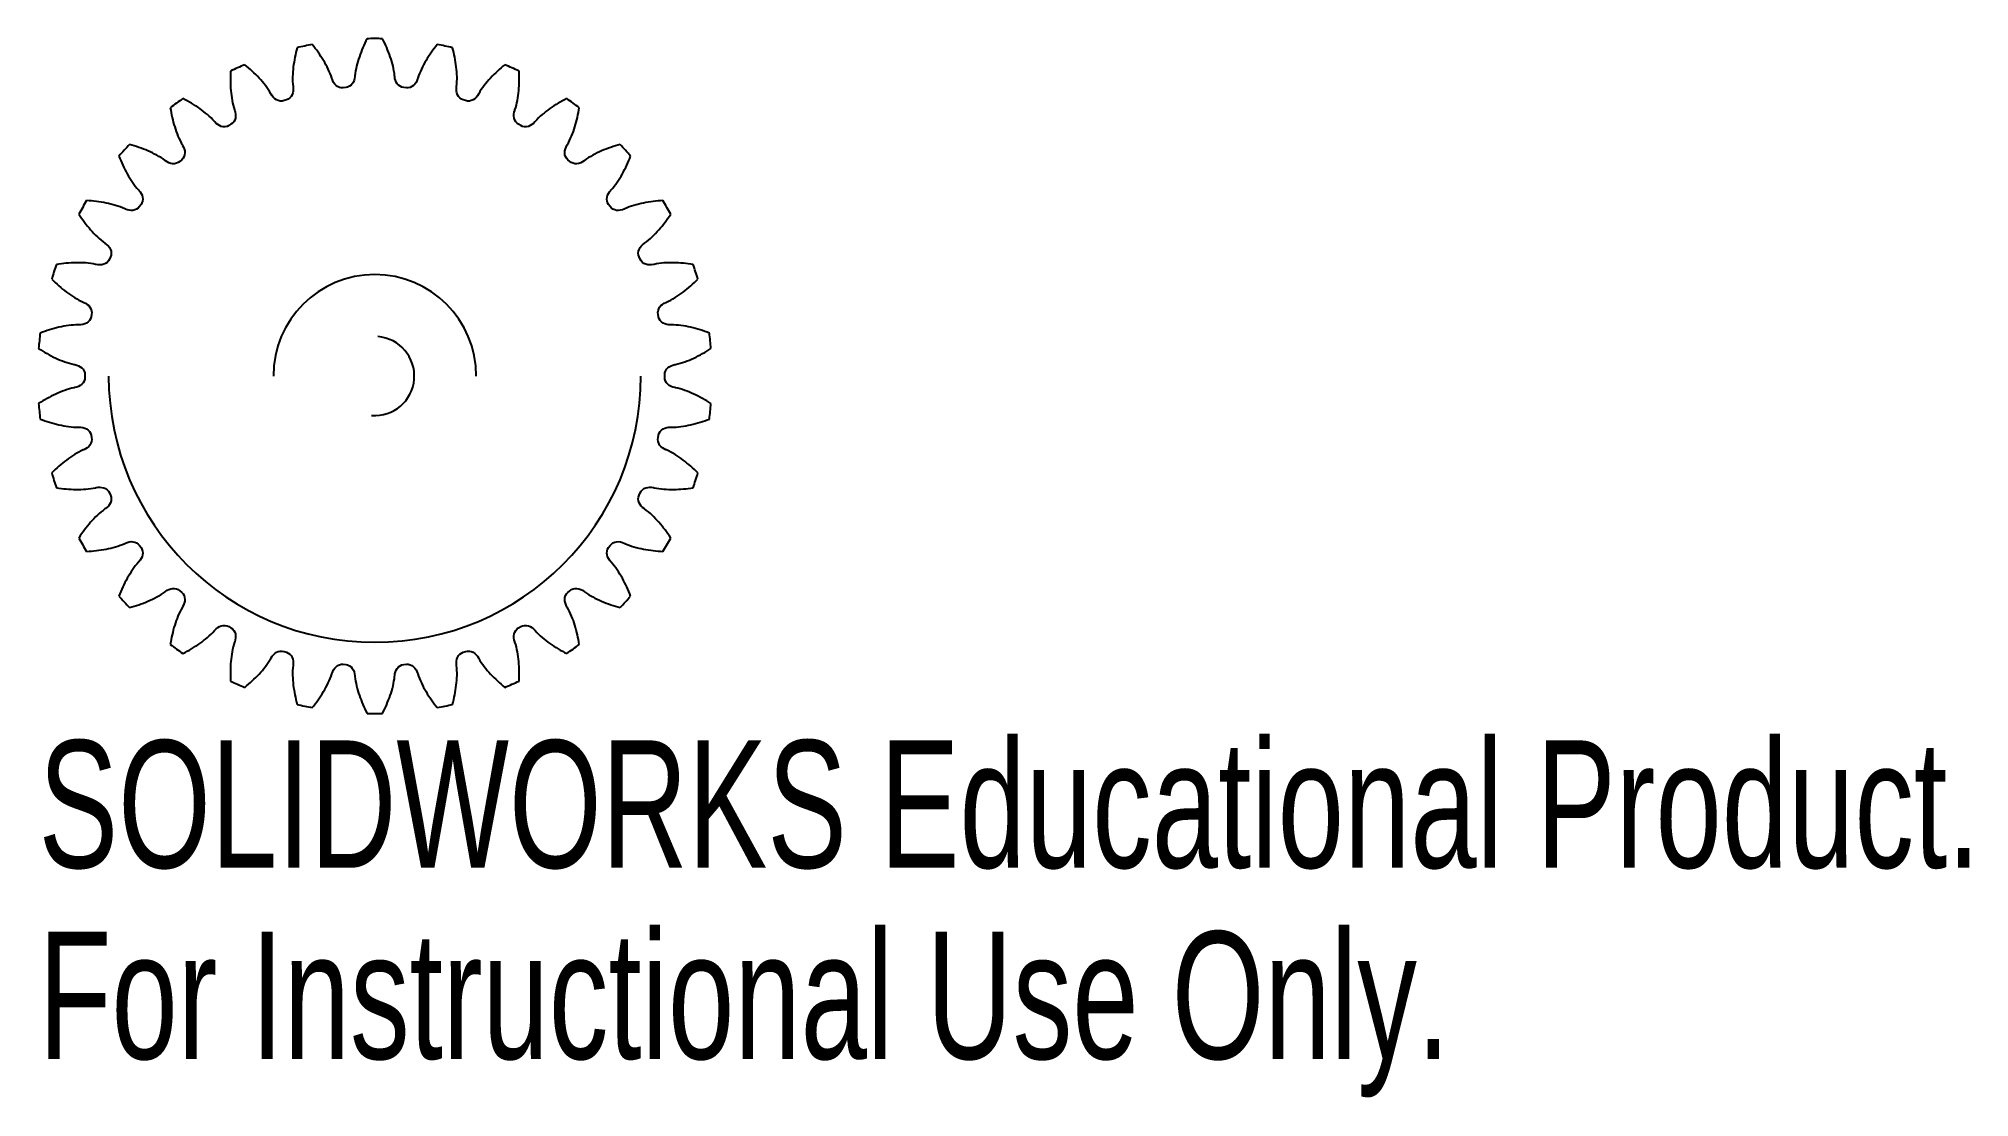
# Model space of a CAD drawing. Header units: millimetres. Extents: x -12.8 to 60.5, y -27.4 to 12.8.
import ezdxf

# ---------------------------------------------------------------- set-up
doc = ezdxf.new("R2010")
doc.units = ezdxf.units.MM
doc.styles.add('SLDTEXTSTYLE0', font='TXT', dxfattribs={"width": 0.7})

msp = doc.modelspace()

# ---------------------------------------------------------------- linework, layer by layer
at = {"color": 7, "linetype": 'Continuous', "lineweight": 25}
for p, q in [((-1.624, 11.274), (-1.632, 11.296)), ((-0.753, 11.389), (-0.755, 11.366)), ((0.755, 11.366), (0.753, 11.389)), ((1.632, 11.296), (1.624, 11.274)), ((-3.933, 10.69), (-3.945, 10.71)), ((-3.354, 10.476), (-3.444, 10.447)), ((-3.104, 10.983), (-3.102, 10.96)), ((-1.103, 10.945), (-1.197, 10.935)), ((1.197, 10.935), (1.103, 10.945)), ((3.102, 10.96), (3.104, 10.983)), ((3.444, 10.447), (3.354, 10.476)), ((3.945, 10.71), (3.933, 10.69)), ((-6.069, 9.639), (-6.085, 9.656)), ((-5.459, 9.55), (-5.541, 9.503)), ((-5.32, 10.098), (-5.313, 10.076)), ((5.313, 10.076), (5.32, 10.098)), ((5.541, 9.503), (5.459, 9.55)), ((6.085, 9.656), (6.069, 9.639)), ((-7.941, 8.167), (-7.96, 8.18)), ((-7.325, 8.206), (-7.395, 8.143)), ((-7.303, 8.771), (-7.292, 8.751)), ((7.292, 8.751), (7.303, 8.771)), ((7.395, 8.143), (7.325, 8.206)), ((7.96, 8.18), (7.941, 8.167)), ((-8.967, 7.061), (-8.952, 7.044)), ((8.952, 7.044), (8.967, 7.061)), ((-9.465, 6.337), (-9.487, 6.346)), ((-8.871, 6.504), (-8.927, 6.427)), ((8.927, 6.427), (8.871, 6.504)), ((9.487, 6.346), (9.465, 6.337)), ((-10.239, 5.042), (-10.221, 5.029)), ((-10.03, 4.517), (-10.068, 4.431)), ((10.068, 4.431), (10.03, 4.517)), ((10.221, 5.029), (10.239, 5.042)), ((-10.576, 4.231), (-10.599, 4.235)), ((10.599, 4.235), (10.576, 4.231)), ((-11.064, 2.803), (-11.043, 2.794)), ((-10.75, 2.333), (-10.769, 2.241)), ((10.769, 2.241), (10.75, 2.333)), ((11.043, 2.794), (11.064, 2.803)), ((-11.224, 1.939), (-11.248, 1.939)), ((11.248, 1.939), (11.224, 1.939)), ((-11.405, 0.442), (-11.382, 0.437)), ((-11, 0.047), (-11, 0)), ((-11, 0), (-11, -0.047)), ((11, -0.047), (11, 0.047)), ((11.382, 0.437), (11.405, 0.442)), ((-11.382, -0.437), (-11.405, -0.442)), ((11.405, -0.442), (11.382, -0.437)), ((-11.248, -1.939), (-11.224, -1.939)), ((11.224, -1.939), (11.248, -1.939)), ((-11.043, -2.794), (-11.064, -2.803)), ((-10.769, -2.241), (-10.75, -2.333)), ((10.75, -2.333), (10.769, -2.241)), ((11.064, -2.803), (11.043, -2.794)), ((-10.599, -4.235), (-10.576, -4.231)), ((10.576, -4.231), (10.599, -4.235)), ((-10.221, -5.029), (-10.239, -5.042)), ((-10.068, -4.431), (-10.03, -4.517)), ((10.03, -4.517), (10.068, -4.431)), ((10.239, -5.042), (10.221, -5.029)), ((-9.487, -6.346), (-9.465, -6.337)), ((-8.927, -6.427), (-8.871, -6.504)), ((8.871, -6.504), (8.927, -6.427)), ((9.465, -6.337), (9.487, -6.346)), ((-8.952, -7.044), (-8.967, -7.061)), ((8.967, -7.061), (8.952, -7.044)), ((-7.96, -8.18), (-7.941, -8.167)), ((-7.395, -8.143), (-7.325, -8.206)), ((-7.292, -8.751), (-7.303, -8.771)), ((7.303, -8.771), (7.292, -8.751)), ((7.325, -8.206), (7.395, -8.143)), ((7.941, -8.167), (7.96, -8.18)), ((-5.541, -9.503), (-5.459, -9.55)), ((5.459, -9.55), (5.541, -9.503)), ((-6.085, -9.656), (-6.069, -9.639)), ((-5.313, -10.076), (-5.32, -10.098)), ((5.32, -10.098), (5.313, -10.076)), ((6.069, -9.639), (6.085, -9.656)), ((-3.945, -10.71), (-3.933, -10.69)), ((-3.444, -10.447), (-3.354, -10.476)), ((-3.102, -10.96), (-3.104, -10.983)), ((-1.197, -10.935), (-1.103, -10.945)), ((1.103, -10.945), (1.197, -10.935)), ((3.104, -10.983), (3.102, -10.96)), ((3.354, -10.476), (3.444, -10.447)), ((3.933, -10.69), (3.945, -10.71)), ((-1.632, -11.296), (-1.624, -11.274)), ((-0.755, -11.366), (-0.753, -11.389)), ((0.753, -11.389), (0.755, -11.366)), ((1.624, -11.274), (1.632, -11.296))]:
    msp.add_line(p, q, dxfattribs=at)
for radius, start, end in [(12.8, 100.67969, 103.32031), (12.8, 88.67969, 91.32031), (12.8, 76.67969, 79.32031), (12.8, 112.67969, 115.32031), (12.8, 64.67969, 67.32031), (12.8, 124.67969, 127.32031), (12.8, 52.67969, 55.32031), (12.8, 136.67969, 139.32031), (12.8, 40.67969, 43.32031), (12.8, 148.67969, 151.32031), (12.8, 28.67969, 31.32031), (12.8, 160.67969, 163.32031), (3.85, 0, 180), (12.8, 16.67969, 19.32031), (12.8, 172.67969, 175.32031), (1.5, 265.43829, 85.43829), (12.8, 4.67969, 7.32031), (10.1, 180, 0), (12.8, 184.67969, 187.32031), (12.8, 352.67969, 355.32031), (12.8, 196.67969, 199.32031), (12.8, 340.67969, 343.32031), (12.8, 208.67969, 211.32031), (12.8, 328.67969, 331.32031), (12.8, 220.67969, 223.32031), (12.8, 316.67969, 319.32031), (12.8, 232.67969, 235.32031), (12.8, 304.67969, 307.32031), (12.8, 244.67969, 247.32031), (12.8, 292.67969, 295.32031), (12.8, 256.67969, 259.32031), (12.8, 268.67969, 271.32031), (12.8, 280.67969, 283.32031)]:
    msp.add_arc((0, 0), radius, start, end, dxfattribs=at)
for points in [[(-2.949, 12.456), (-3.013, 12.216), (-3.062, 11.972), (-3.121, 11.48), (-3.134, 11.23), (-3.104, 10.983)], [(-1.632, 11.296), (-1.705, 11.533), (-1.818, 11.757), (-2.072, 12.183), (-2.216, 12.385), (-2.372, 12.578)], [(-0.295, 12.797), (-0.407, 12.575), (-0.506, 12.347), (-0.666, 11.878), (-0.73, 11.636), (-0.753, 11.389)], [(0.753, 11.389), (0.73, 11.636), (0.666, 11.878), (0.506, 12.347), (0.407, 12.575), (0.295, 12.797)], [(2.372, 12.578), (2.216, 12.385), (2.072, 12.183), (1.818, 11.757), (1.705, 11.533), (1.632, 11.296)], [(3.104, 10.983), (3.134, 11.23), (3.121, 11.48), (3.062, 11.972), (3.013, 12.216), (2.949, 12.456)], [(-3.945, 10.71), (-4.066, 10.927), (-4.222, 11.122), (-4.56, 11.486), (-4.743, 11.654), (-4.935, 11.81)], [(4.935, 11.81), (4.743, 11.654), (4.56, 11.486), (4.222, 11.122), (4.066, 10.927), (3.945, 10.71)], [(-5.474, 11.57), (-5.487, 11.323), (-5.485, 11.074), (-5.44, 10.58), (-5.4, 10.333), (-5.32, 10.098)], [(-1.197, 10.935), (-1.296, 10.923), (-1.397, 10.959), (-1.545, 11.09), (-1.595, 11.18), (-1.624, 11.274)], [(-0.755, 11.366), (-0.765, 11.267), (-0.794, 11.169), (-0.912, 11.01), (-1.004, 10.954), (-1.103, 10.945)], [(1.103, 10.945), (1.004, 10.954), (0.912, 11.01), (0.794, 11.169), (0.765, 11.267), (0.755, 11.366)], [(1.624, 11.274), (1.595, 11.18), (1.545, 11.09), (1.397, 10.959), (1.296, 10.923), (1.197, 10.935)], [(5.32, 10.098), (5.4, 10.333), (5.44, 10.58), (5.485, 11.074), (5.487, 11.323), (5.474, 11.57)], [(-6.085, 9.656), (-6.249, 9.843), (-6.442, 10.001), (-6.848, 10.287), (-7.062, 10.413), (-7.283, 10.526)], [(-3.444, 10.447), (-3.538, 10.415), (-3.645, 10.429), (-3.817, 10.526), (-3.884, 10.604), (-3.933, 10.69)], [(-3.102, 10.96), (-3.091, 10.862), (-3.099, 10.76), (-3.182, 10.58), (-3.259, 10.506), (-3.354, 10.476)], [(3.354, 10.476), (3.259, 10.506), (3.182, 10.58), (3.099, 10.76), (3.091, 10.862), (3.102, 10.96)], [(3.933, 10.69), (3.884, 10.604), (3.817, 10.526), (3.645, 10.429), (3.538, 10.415), (3.444, 10.447)], [(7.283, 10.526), (7.062, 10.413), (6.848, 10.287), (6.442, 10.001), (6.249, 9.843), (6.085, 9.656)], [(-7.76, 10.179), (-7.721, 9.934), (-7.667, 9.692), (-7.521, 9.218), (-7.43, 8.984), (-7.303, 8.771)], [(-5.541, 9.503), (-5.626, 9.452), (-5.733, 9.444), (-5.922, 9.502), (-6.004, 9.565), (-6.069, 9.639)], [(-5.313, 10.076), (-5.281, 9.982), (-5.268, 9.88), (-5.312, 9.687), (-5.373, 9.599), (-5.459, 9.55)], [(5.459, 9.55), (5.373, 9.599), (5.312, 9.687), (5.268, 9.88), (5.281, 9.982), (5.313, 10.076)], [(6.069, 9.639), (6.004, 9.565), (5.922, 9.502), (5.733, 9.444), (5.626, 9.452), (5.541, 9.503)], [(7.303, 8.771), (7.43, 8.984), (7.521, 9.218), (7.667, 9.692), (7.721, 9.934), (7.76, 10.179)], [(-9.707, 8.343), (-9.618, 8.112), (-9.515, 7.886), (-9.273, 7.453), (-9.136, 7.243), (-8.967, 7.061)], [(-7.96, 8.18), (-8.158, 8.329), (-8.381, 8.443), (-8.837, 8.638), (-9.073, 8.717), (-9.312, 8.782)], [(-7.395, 8.143), (-7.469, 8.076), (-7.572, 8.045), (-7.769, 8.063), (-7.862, 8.108), (-7.941, 8.167)], [(-7.292, 8.751), (-7.241, 8.666), (-7.207, 8.569), (-7.21, 8.371), (-7.251, 8.272), (-7.325, 8.206)], [(7.325, 8.206), (7.251, 8.272), (7.21, 8.371), (7.207, 8.569), (7.241, 8.666), (7.292, 8.751)], [(7.941, 8.167), (7.862, 8.108), (7.769, 8.063), (7.572, 8.045), (7.469, 8.076), (7.395, 8.143)], [(9.312, 8.782), (9.073, 8.717), (8.837, 8.638), (8.381, 8.443), (8.158, 8.329), (7.96, 8.18)], [(8.967, 7.061), (9.136, 7.243), (9.273, 7.453), (9.515, 7.886), (9.618, 8.112), (9.707, 8.343)], [(-9.487, 6.346), (-9.712, 6.45), (-9.953, 6.516), (-10.44, 6.612), (-10.687, 6.64), (-10.935, 6.654)], [(-8.952, 7.044), (-8.885, 6.971), (-8.831, 6.883), (-8.793, 6.689), (-8.812, 6.584), (-8.871, 6.504)], [(8.871, 6.504), (8.812, 6.584), (8.793, 6.689), (8.831, 6.883), (8.885, 6.971), (8.952, 7.044)], [(10.935, 6.654), (10.687, 6.64), (10.44, 6.612), (9.953, 6.516), (9.712, 6.45), (9.487, 6.346)], [(-11.23, 6.143), (-11.094, 5.935), (-10.946, 5.735), (-10.62, 5.362), (-10.442, 5.185), (-10.239, 5.042)], [(-8.927, 6.427), (-8.985, 6.346), (-9.079, 6.295), (-9.275, 6.272), (-9.375, 6.296), (-9.465, 6.337)], [(9.465, 6.337), (9.375, 6.296), (9.275, 6.272), (9.079, 6.295), (8.985, 6.346), (8.927, 6.427)], [(10.239, 5.042), (10.442, 5.185), (10.62, 5.362), (10.946, 5.735), (11.094, 5.935), (11.23, 6.143)], [(-10.068, 4.431), (-10.108, 4.34), (-10.189, 4.27), (-10.377, 4.207), (-10.48, 4.209), (-10.576, 4.231)], [(-10.221, 5.029), (-10.14, 4.971), (-10.069, 4.897), (-9.991, 4.715), (-9.988, 4.608), (-10.03, 4.517)], [(10.03, 4.517), (9.988, 4.608), (9.991, 4.715), (10.069, 4.897), (10.14, 4.971), (10.221, 5.029)], [(10.576, 4.231), (10.48, 4.209), (10.377, 4.207), (10.189, 4.27), (10.108, 4.34), (10.068, 4.431)], [(-12.261, 3.674), (-12.086, 3.499), (-11.899, 3.334), (-11.502, 3.037), (-11.292, 2.901), (-11.064, 2.803)], [(-10.599, 4.235), (-10.841, 4.29), (-11.09, 4.304), (-11.587, 4.297), (-11.834, 4.273), (-12.079, 4.235)], [(12.079, 4.235), (11.834, 4.273), (11.587, 4.297), (11.09, 4.304), (10.841, 4.29), (10.599, 4.235)], [(11.064, 2.803), (11.292, 2.901), (11.502, 3.037), (11.899, 3.334), (12.086, 3.499), (12.261, 3.674)], [(-10.769, 2.241), (-10.789, 2.143), (-10.854, 2.058), (-11.025, 1.957), (-11.126, 1.938), (-11.224, 1.939)], [(-11.043, 2.794), (-10.952, 2.755), (-10.867, 2.696), (-10.753, 2.535), (-10.728, 2.43), (-10.75, 2.333)], [(10.75, 2.333), (10.728, 2.43), (10.753, 2.535), (10.867, 2.696), (10.952, 2.755), (11.043, 2.794)], [(11.224, 1.939), (11.126, 1.938), (11.025, 1.957), (10.854, 2.058), (10.789, 2.143), (10.769, 2.241)], [(-11.248, 1.939), (-11.496, 1.943), (-11.743, 1.904), (-12.227, 1.794), (-12.464, 1.72), (-12.696, 1.631)], [(12.696, 1.631), (12.464, 1.72), (12.227, 1.794), (11.743, 1.904), (11.496, 1.943), (11.248, 1.939)], [(-12.757, 1.044), (-12.549, 0.909), (-12.333, 0.787), (-11.882, 0.579), (-11.649, 0.49), (-11.405, 0.442)], [(11.405, 0.442), (11.649, 0.49), (11.882, 0.579), (12.333, 0.787), (12.549, 0.909), (12.757, 1.044)], [(-11.382, 0.437), (-11.285, 0.417), (-11.191, 0.378), (-11.045, 0.244), (-10.999, 0.147), (-11, 0.047)], [(11, 0.047), (10.999, 0.147), (11.045, 0.244), (11.191, 0.378), (11.285, 0.417), (11.382, 0.437)], [(-11.405, -0.442), (-11.649, -0.49), (-11.882, -0.579), (-12.333, -0.787), (-12.549, -0.909), (-12.757, -1.044)], [(-11, -0.047), (-10.999, -0.147), (-11.045, -0.244), (-11.191, -0.378), (-11.285, -0.417), (-11.382, -0.437)], [(11.382, -0.437), (11.285, -0.417), (11.191, -0.378), (11.045, -0.244), (10.999, -0.147), (11, -0.047)], [(12.757, -1.044), (12.549, -0.909), (12.333, -0.787), (11.882, -0.579), (11.649, -0.49), (11.405, -0.442)], [(-12.696, -1.631), (-12.464, -1.72), (-12.227, -1.794), (-11.743, -1.904), (-11.496, -1.943), (-11.248, -1.939)], [(-11.224, -1.939), (-11.126, -1.938), (-11.025, -1.957), (-10.854, -2.058), (-10.789, -2.143), (-10.769, -2.241)], [(10.769, -2.241), (10.789, -2.143), (10.854, -2.058), (11.025, -1.957), (11.126, -1.938), (11.224, -1.939)], [(11.248, -1.939), (11.496, -1.943), (11.743, -1.904), (12.227, -1.794), (12.464, -1.72), (12.696, -1.631)], [(-11.064, -2.803), (-11.292, -2.901), (-11.502, -3.037), (-11.899, -3.334), (-12.086, -3.499), (-12.261, -3.674)], [(-10.75, -2.333), (-10.728, -2.43), (-10.753, -2.535), (-10.867, -2.696), (-10.952, -2.755), (-11.043, -2.794)], [(11.043, -2.794), (10.952, -2.755), (10.867, -2.696), (10.753, -2.535), (10.728, -2.43), (10.75, -2.333)], [(12.261, -3.674), (12.086, -3.499), (11.899, -3.334), (11.502, -3.037), (11.292, -2.901), (11.064, -2.803)], [(-12.079, -4.235), (-11.834, -4.273), (-11.587, -4.297), (-11.09, -4.304), (-10.841, -4.29), (-10.599, -4.235)], [(-10.576, -4.231), (-10.48, -4.209), (-10.377, -4.207), (-10.189, -4.27), (-10.108, -4.34), (-10.068, -4.431)], [(10.068, -4.431), (10.108, -4.34), (10.189, -4.27), (10.377, -4.207), (10.48, -4.209), (10.576, -4.231)], [(10.599, -4.235), (10.841, -4.29), (11.09, -4.304), (11.587, -4.297), (11.834, -4.273), (12.079, -4.235)], [(-10.239, -5.042), (-10.442, -5.185), (-10.62, -5.362), (-10.946, -5.735), (-11.094, -5.935), (-11.23, -6.143)], [(-10.03, -4.517), (-9.988, -4.608), (-9.991, -4.715), (-10.069, -4.897), (-10.14, -4.971), (-10.221, -5.029)], [(10.221, -5.029), (10.14, -4.971), (10.069, -4.897), (9.991, -4.715), (9.988, -4.608), (10.03, -4.517)], [(11.23, -6.143), (11.094, -5.935), (10.946, -5.735), (10.62, -5.362), (10.442, -5.185), (10.239, -5.042)], [(-10.935, -6.654), (-10.687, -6.64), (-10.44, -6.612), (-9.953, -6.516), (-9.712, -6.45), (-9.487, -6.346)], [(-9.465, -6.337), (-9.375, -6.296), (-9.275, -6.272), (-9.079, -6.295), (-8.985, -6.346), (-8.927, -6.427)], [(-8.871, -6.504), (-8.812, -6.584), (-8.793, -6.689), (-8.831, -6.883), (-8.885, -6.971), (-8.952, -7.044)], [(8.952, -7.044), (8.885, -6.971), (8.831, -6.883), (8.793, -6.689), (8.812, -6.584), (8.871, -6.504)], [(8.927, -6.427), (8.985, -6.346), (9.079, -6.295), (9.275, -6.272), (9.375, -6.296), (9.465, -6.337)], [(9.487, -6.346), (9.712, -6.45), (9.953, -6.516), (10.44, -6.612), (10.687, -6.64), (10.935, -6.654)], [(-8.967, -7.061), (-9.136, -7.243), (-9.273, -7.453), (-9.515, -7.886), (-9.618, -8.112), (-9.707, -8.343)], [(9.707, -8.343), (9.618, -8.112), (9.515, -7.886), (9.273, -7.453), (9.136, -7.243), (8.967, -7.061)], [(-7.941, -8.167), (-7.862, -8.108), (-7.769, -8.063), (-7.572, -8.045), (-7.469, -8.076), (-7.395, -8.143)], [(7.395, -8.143), (7.469, -8.076), (7.572, -8.045), (7.769, -8.063), (7.862, -8.108), (7.941, -8.167)], [(-9.312, -8.782), (-9.073, -8.717), (-8.837, -8.638), (-8.381, -8.443), (-8.158, -8.329), (-7.96, -8.18)], [(-7.303, -8.771), (-7.43, -8.984), (-7.521, -9.218), (-7.667, -9.692), (-7.721, -9.934), (-7.76, -10.179)], [(-7.325, -8.206), (-7.251, -8.272), (-7.21, -8.371), (-7.207, -8.569), (-7.241, -8.666), (-7.292, -8.751)], [(7.292, -8.751), (7.241, -8.666), (7.207, -8.569), (7.21, -8.371), (7.251, -8.272), (7.325, -8.206)], [(7.76, -10.179), (7.721, -9.934), (7.667, -9.692), (7.521, -9.218), (7.43, -8.984), (7.303, -8.771)], [(7.96, -8.18), (8.158, -8.329), (8.381, -8.443), (8.837, -8.638), (9.073, -8.717), (9.312, -8.782)], [(-6.069, -9.639), (-6.004, -9.565), (-5.922, -9.502), (-5.733, -9.444), (-5.626, -9.452), (-5.541, -9.503)], [(5.541, -9.503), (5.626, -9.452), (5.733, -9.444), (5.922, -9.502), (6.004, -9.565), (6.069, -9.639)], [(-7.283, -10.526), (-7.062, -10.413), (-6.848, -10.287), (-6.442, -10.001), (-6.249, -9.843), (-6.085, -9.656)], [(-5.32, -10.098), (-5.4, -10.333), (-5.44, -10.58), (-5.485, -11.074), (-5.487, -11.323), (-5.474, -11.57)], [(-5.459, -9.55), (-5.373, -9.599), (-5.312, -9.687), (-5.268, -9.88), (-5.281, -9.982), (-5.313, -10.076)], [(5.313, -10.076), (5.281, -9.982), (5.268, -9.88), (5.312, -9.687), (5.373, -9.599), (5.459, -9.55)], [(5.474, -11.57), (5.487, -11.323), (5.485, -11.074), (5.44, -10.58), (5.4, -10.333), (5.32, -10.098)], [(6.085, -9.656), (6.249, -9.843), (6.442, -10.001), (6.848, -10.287), (7.062, -10.413), (7.283, -10.526)], [(-4.935, -11.81), (-4.743, -11.654), (-4.56, -11.486), (-4.222, -11.122), (-4.066, -10.927), (-3.945, -10.71)], [(-3.933, -10.69), (-3.884, -10.604), (-3.817, -10.526), (-3.645, -10.429), (-3.538, -10.415), (-3.444, -10.447)], [(-3.354, -10.476), (-3.259, -10.506), (-3.182, -10.58), (-3.099, -10.76), (-3.091, -10.862), (-3.102, -10.96)], [(-3.104, -10.983), (-3.134, -11.23), (-3.121, -11.48), (-3.062, -11.972), (-3.013, -12.216), (-2.949, -12.456)], [(-1.624, -11.274), (-1.595, -11.18), (-1.545, -11.09), (-1.397, -10.959), (-1.296, -10.923), (-1.197, -10.935)], [(-1.103, -10.945), (-1.004, -10.954), (-0.912, -11.01), (-0.794, -11.169), (-0.765, -11.267), (-0.755, -11.366)], [(0.755, -11.366), (0.765, -11.267), (0.794, -11.169), (0.912, -11.01), (1.004, -10.954), (1.103, -10.945)], [(1.197, -10.935), (1.296, -10.923), (1.397, -10.959), (1.545, -11.09), (1.595, -11.18), (1.624, -11.274)], [(2.949, -12.456), (3.013, -12.216), (3.062, -11.972), (3.121, -11.48), (3.134, -11.23), (3.104, -10.983)], [(3.102, -10.96), (3.091, -10.862), (3.099, -10.76), (3.182, -10.58), (3.259, -10.506), (3.354, -10.476)], [(3.444, -10.447), (3.538, -10.415), (3.645, -10.429), (3.817, -10.526), (3.884, -10.604), (3.933, -10.69)], [(3.945, -10.71), (4.066, -10.927), (4.222, -11.122), (4.56, -11.486), (4.743, -11.654), (4.935, -11.81)], [(-2.372, -12.578), (-2.216, -12.385), (-2.072, -12.183), (-1.818, -11.757), (-1.705, -11.533), (-1.632, -11.296)], [(-0.753, -11.389), (-0.73, -11.636), (-0.666, -11.878), (-0.506, -12.347), (-0.407, -12.575), (-0.295, -12.797)], [(0.295, -12.797), (0.407, -12.575), (0.506, -12.347), (0.666, -11.878), (0.73, -11.636), (0.753, -11.389)], [(1.632, -11.296), (1.705, -11.533), (1.818, -11.757), (2.072, -12.183), (2.216, -12.385), (2.372, -12.578)]]:
    msp.add_open_spline(points, degree=3, knots=[0, 0, 0, 0, 0.5, 0.5, 1, 1, 1, 1], dxfattribs=at)

# ---------------------------------------------------------------- texts
at = {"color": 7, "linetype": 'Continuous', "char_height": 4.83362, "attachment_point": 1, "style": 'SLDTEXTSTYLE0'}
for s, insert in [('SOLIDWORKS Educational Product.', (-12.757, -13.82)), ('For Instructional Use Only.', (-12.757, -21.07))]:
    msp.add_mtext(s, dxfattribs=dict(at, insert=insert))

doc.saveas('drawing.dxf')
